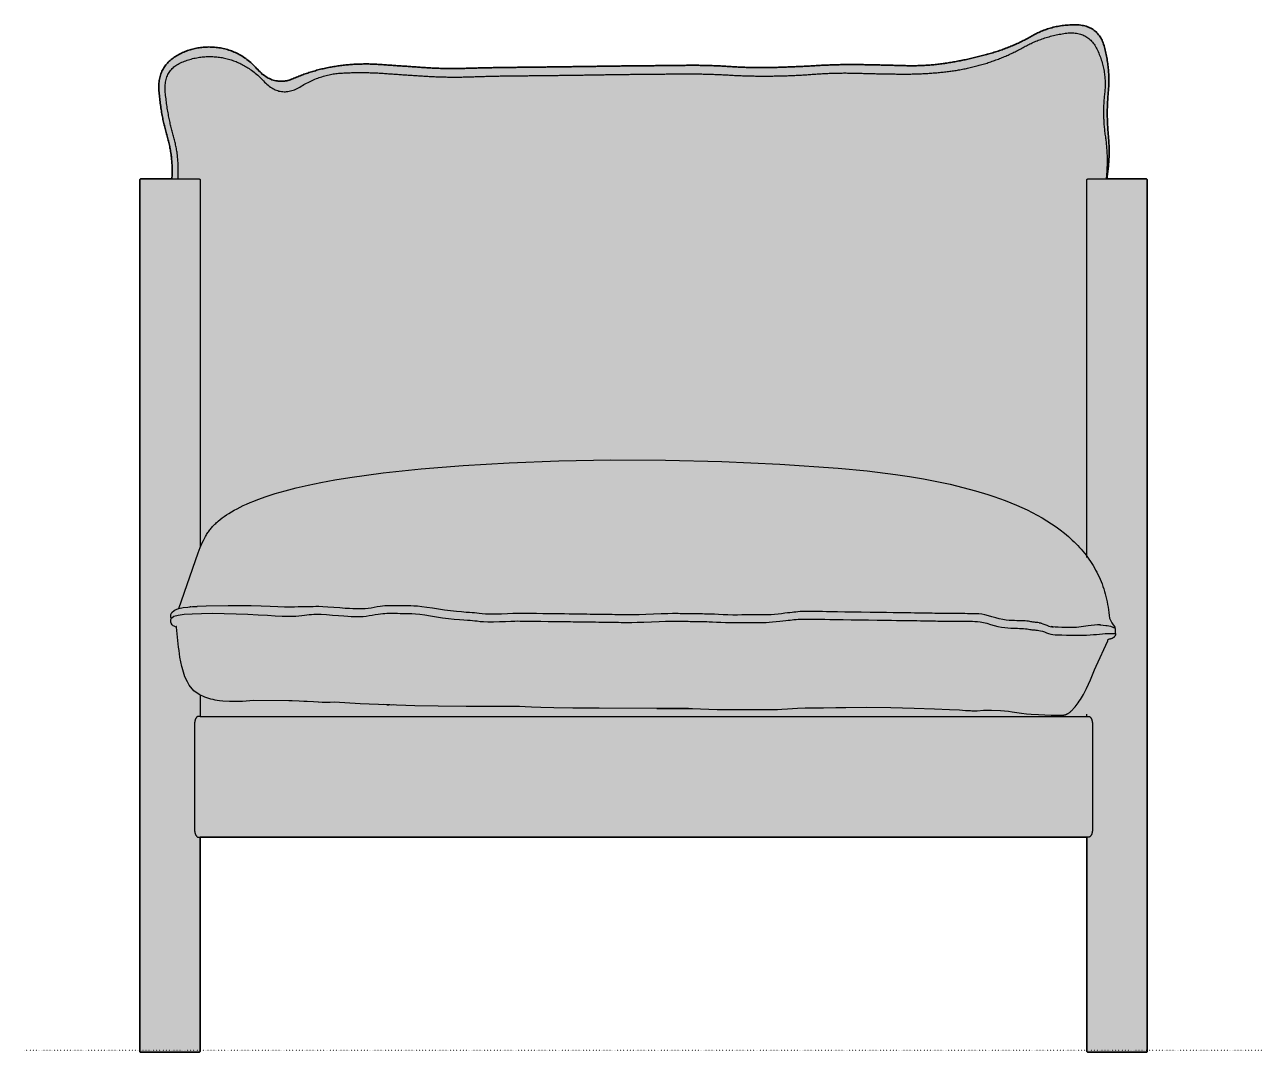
# Model space of a CAD drawing. Header units: millimetres. Extents: x 0 to 2127, y -1247 to 764.
# Drawn here: x 0 to 921, y -2 to 763 of the extents above; entities that cross this region are included whole.
import ezdxf

# ---------------------------------------------------------------- set-up
doc = ezdxf.new("R2010")
doc.units = ezdxf.units.MM
doc.linetypes.add('Dots', pattern=[1, 0, -1])
doc.layers.add('Blocks', color=7, linetype='Continuous')
doc.layers.add('Blocks$Fill', color=7, linetype='Continuous', true_color=0xffffff)
for name, color, linetype, lineweight, true_color in [('Blocks$Inner', 7, 'Continuous', 25, 0x007f00), ('Blocks$Outline', 7, 'Continuous', 35, 0xff3f3f), ('Groud', 7, 'Dots', 25, 0x243775)]:
    doc.layers.add(name, color=color, linetype=linetype, lineweight=lineweight, true_color=true_color)

# ---------------------------------------------------------------- blocks, each defined once
blk = doc.blocks.new('Arbour Lounge Chair Front')
at = {"layer": 'Blocks$Fill'}
blk.add_hatch(color=256, dxfattribs=at).paths.add_polyline_path([(834.61, 648.34), (834.67, 648.34), (834.71, 648.33), (834.74, 648.33), (834.78, 648.33), (834.81, 648.32), (834.84, 648.31), (834.88, 648.3), (834.91, 648.29), (834.94, 648.28), (834.97, 648.27), (835, 648.26), (835.04, 648.24), (835.07, 648.23), (835.1, 648.21), (835.13, 648.19), (835.15, 648.18), (835.18, 648.16), (835.21, 648.14), (835.24, 648.12), (835.26, 648.09), (835.29, 648.07), (835.31, 648.05), (835.34, 648.02), (835.36, 648), (835.38, 647.97), (835.4, 647.94), (835.42, 647.92), (835.44, 647.89), (835.46, 647.86), (835.48, 647.83), (835.49, 647.8), (835.51, 647.77), (835.52, 647.74), (835.54, 647.71), (835.55, 647.67), (835.56, 647.64), (835.57, 647.61), (835.58, 647.58), (835.59, 647.54), (835.59, 647.51), (835.6, 647.48), (835.6, 647.44), (835.6, 647.41), (835.61, 647.37), (835.61, 647.34), (835.61, -0.69), (835.6, -0.73), (835.6, -0.76), (835.6, -0.8), (835.59, -0.83), (835.59, -0.86), (835.58, -0.9), (835.57, -0.93), (835.56, -0.96), (835.55, -1), (835.54, -1.03), (835.52, -1.06), (835.51, -1.09), (835.49, -1.12), (835.48, -1.15), (835.46, -1.18), (835.44, -1.21), (835.42, -1.24), (835.4, -1.26), (835.38, -1.29), (835.36, -1.32), (835.34, -1.34), (835.31, -1.37), (835.29, -1.39), (835.26, -1.41), (835.24, -1.44), (835.21, -1.46), (835.18, -1.48), (835.15, -1.5), (835.13, -1.51), (835.1, -1.53), (835.07, -1.55), (835.04, -1.56), (835, -1.58), (834.97, -1.59), (834.94, -1.6), (834.91, -1.61), (834.88, -1.62), (834.84, -1.63), (834.81, -1.64), (834.78, -1.65), (834.74, -1.65), (834.71, -1.66), (834.67, -1.66), (834.64, -1.66), (834.61, -1.66), (791.57, -1.66), (791.54, -1.66), (791.5, -1.66), (791.47, -1.65), (791.44, -1.65), (791.4, -1.64), (791.37, -1.63), (791.34, -1.62), (791.3, -1.61), (791.27, -1.6), (791.24, -1.59), (791.21, -1.58), (791.18, -1.56), (791.15, -1.55), (791.12, -1.53), (791.09, -1.51), (791.06, -1.5), (791.03, -1.48), (791, -1.46), (790.98, -1.44), (790.95, -1.41), (790.92, -1.39), (790.9, -1.37), (790.88, -1.34), (790.85, -1.32), (790.83, -1.29), (790.81, -1.26), (790.79, -1.24), (790.77, -1.21), (790.75, -1.18), (790.73, -1.15), (790.72, -1.12), (790.7, -1.09), (790.69, -1.06), (790.68, -1.03), (790.66, -1), (790.65, -0.96), (790.64, -0.93), (790.63, -0.9), (790.63, -0.86), (790.62, -0.83), (790.62, -0.8), (790.61, -0.76), (790.61, -0.73), (790.61, -0.69), (790.61, -0.66), (790.61, 158.34), (130.61, 158.34), (130.61, -0.66), (130.61, -0.69), (130.6, -0.73), (130.6, -0.76), (130.6, -0.8), (130.59, -0.83), (130.59, -0.86), (130.58, -0.9), (130.57, -0.93), (130.56, -0.96), (130.55, -1), (130.54, -1.03), (130.52, -1.06), (130.51, -1.09), (130.49, -1.12), (130.48, -1.15), (130.46, -1.18), (130.44, -1.21), (130.42, -1.24), (130.4, -1.26), (130.38, -1.29), (130.36, -1.32), (130.34, -1.34), (130.31, -1.37), (130.29, -1.39), (130.26, -1.41), (130.24, -1.44), (130.21, -1.46), (130.18, -1.48), (130.15, -1.5), (130.13, -1.51), (130.1, -1.53), (130.07, -1.55), (130.04, -1.56), (130, -1.58), (129.97, -1.59), (129.94, -1.6), (129.91, -1.61), (129.88, -1.62), (129.84, -1.63), (129.81, -1.64), (129.78, -1.65), (129.74, -1.65), (129.71, -1.66), (129.67, -1.66), (129.64, -1.66), (129.61, -1.66), (86.57, -1.66), (86.54, -1.66), (86.5, -1.66), (86.47, -1.65), (86.44, -1.65), (86.4, -1.64), (86.37, -1.63), (86.34, -1.62), (86.3, -1.61), (86.27, -1.6), (86.24, -1.59), (86.21, -1.58), (86.18, -1.56), (86.15, -1.55), (86.12, -1.53), (86.09, -1.51), (86.06, -1.5), (86.03, -1.48), (86, -1.46), (85.98, -1.44), (85.95, -1.41), (85.92, -1.39), (85.9, -1.37), (85.88, -1.34), (85.85, -1.32), (85.83, -1.29), (85.81, -1.26), (85.79, -1.24), (85.77, -1.21), (85.75, -1.18), (85.73, -1.15), (85.72, -1.12), (85.7, -1.09), (85.69, -1.06), (85.68, -1.03), (85.66, -1), (85.65, -0.96), (85.64, -0.93), (85.63, -0.9), (85.63, -0.86), (85.62, -0.83), (85.62, -0.8), (85.61, -0.76), (85.61, -0.73), (85.61, -0.69), (85.61, -0.66), (85.61, 647.37), (85.61, 647.41), (85.61, 647.44), (85.62, 647.48), (85.62, 647.51), (85.63, 647.54), (85.63, 647.58), (85.64, 647.61), (85.65, 647.64), (85.66, 647.67), (85.68, 647.71), (85.69, 647.74), (85.7, 647.77), (85.72, 647.8), (85.73, 647.83), (85.75, 647.86), (85.77, 647.89), (85.79, 647.92), (85.81, 647.94), (85.83, 647.97), (85.85, 648), (85.88, 648.02), (85.9, 648.05), (85.92, 648.07), (85.95, 648.09), (85.98, 648.12), (86, 648.14), (86.03, 648.16), (86.06, 648.18), (86.09, 648.19), (86.12, 648.21), (86.15, 648.23), (86.18, 648.24), (86.21, 648.26), (86.24, 648.27), (86.27, 648.28), (86.3, 648.29), (86.34, 648.3), (86.37, 648.31), (86.4, 648.32), (86.44, 648.33), (86.47, 648.33), (86.5, 648.33), (86.54, 648.34), (86.57, 648.34), (86.61, 648.34), (109.52, 648.34), (109.62, 650.42), (109.69, 652.48), (109.71, 654.54), (109.69, 656.59), (109.62, 658.62), (109.51, 660.65), (109.35, 662.67), (109.15, 664.68), (108.91, 666.68), (108.62, 668.67), (108.28, 670.66), (107.91, 672.63), (107.49, 674.59), (107.02, 676.55), (106.51, 678.49), (105.96, 680.42), (104.86, 684.32), (103.86, 688.29), (102.95, 692.32), (102.15, 696.43), (101.44, 700.6), (100.84, 704.85), (100.33, 709.17), (99.92, 713.56), (99.85, 714.65), (99.81, 715.73), (99.79, 716.79), (99.81, 717.84), (99.86, 718.86), (99.94, 719.87), (100.04, 720.86), (100.18, 721.83), (100.35, 722.78), (100.45, 723.25), (100.55, 723.71), (100.66, 724.18), (100.78, 724.63), (100.91, 725.08), (101.04, 725.53), (101.19, 725.97), (101.34, 726.41), (101.49, 726.85), (101.66, 727.28), (101.83, 727.7), (102.01, 728.12), (102.2, 728.54), (102.39, 728.95), (102.6, 729.35), (102.81, 729.76), (103.02, 730.15), (103.25, 730.55), (103.48, 730.94), (103.72, 731.32), (103.97, 731.7), (104.23, 732.08), (104.49, 732.45), (104.76, 732.81), (105.04, 733.18), (105.33, 733.53), (105.62, 733.89), (105.93, 734.23), (106.24, 734.58), (106.55, 734.92), (106.88, 735.25), (107.21, 735.58), (107.55, 735.91), (107.9, 736.23), (108.25, 736.55), (108.62, 736.86), (109.36, 737.47), (110.14, 738.07), (110.95, 738.64), (111.79, 739.2), (112.66, 739.74), (113.55, 740.26), (114.45, 740.76), (115.34, 741.24), (116.25, 741.69), (117.16, 742.13), (118.07, 742.55), (119, 742.94), (119.92, 743.32), (120.85, 743.67), (121.79, 744), (122.73, 744.31), (123.68, 744.61), (124.63, 744.88), (125.59, 745.12), (126.56, 745.35), (127.53, 745.56), (128.5, 745.75), (129.48, 745.91), (130.47, 746.06), (131.46, 746.18), (132.46, 746.29), (133.46, 746.37), (134.47, 746.43), (135.48, 746.47), (136.5, 746.49), (137.52, 746.49), (138.55, 746.47), (139.59, 746.42), (140.63, 746.36), (141.68, 746.28), (142.73, 746.17), (143.78, 746.04), (144.84, 745.9), (145.88, 745.73), (146.92, 745.53), (147.95, 745.32), (148.96, 745.08), (149.97, 744.82), (150.97, 744.54), (151.96, 744.23), (152.94, 743.91), (153.91, 743.56), (154.88, 743.19), (155.83, 742.79), (156.77, 742.38), (157.71, 741.94), (158.63, 741.48), (159.55, 740.99), (160.45, 740.49), (161.35, 739.96), (162.24, 739.41), (163.11, 738.83), (163.98, 738.24), (164.84, 737.62), (165.69, 736.98), (166.53, 736.32), (167.37, 735.63), (168.19, 734.92), (169, 734.19), (169.81, 733.44), (170.6, 732.67), (171.39, 731.87), (172.16, 731.05), (172.93, 730.21), (173.69, 729.37), (174.46, 728.58), (175.24, 727.82), (176.02, 727.11), (176.81, 726.43), (177.6, 725.8), (178.39, 725.2), (178.79, 724.92), (179.2, 724.64), (179.6, 724.38), (180, 724.12), (180.41, 723.88), (180.82, 723.64), (181.22, 723.42), (181.63, 723.2), (182.05, 723), (182.46, 722.8), (182.87, 722.62), (183.29, 722.44), (183.7, 722.28), (184.12, 722.12), (184.54, 721.97), (184.96, 721.84), (185.38, 721.71), (185.8, 721.59), (186.23, 721.49), (186.65, 721.39), (187.08, 721.3), (187.51, 721.23), (187.94, 721.16), (188.37, 721.1), (188.8, 721.05), (189.24, 721.02), (189.67, 720.99), (190.11, 720.97), (190.54, 720.96), (190.98, 720.96), (191.42, 720.97), (191.86, 721), (192.31, 721.03), (192.75, 721.07), (193.2, 721.12), (193.64, 721.18), (194.09, 721.25), (194.54, 721.33), (194.99, 721.42), (195.44, 721.52), (195.9, 721.63), (196.35, 721.75), (196.81, 721.88), (197.27, 722.02), (197.73, 722.17), (198.19, 722.33), (198.65, 722.49), (199.11, 722.67), (200.04, 723.06), (203.79, 724.62), (207.58, 726.06), (211.4, 727.38), (215.27, 728.57), (219.18, 729.64), (223.12, 730.58), (227.11, 731.4), (231.14, 732.1), (235.18, 732.67), (239.24, 733.14), (243.29, 733.49), (247.36, 733.72), (251.43, 733.84), (255.5, 733.85), (259.58, 733.75), (296.29, 731.27), (304.44, 730.79), (312.59, 730.53), (320.75, 730.48), (328.93, 730.63), (361.63, 731.31), (394.32, 731.68), (427.01, 732.13), (459.71, 732.51), (492.4, 732.85), (500.58, 732.86), (508.75, 732.72), (516.91, 732.41), (525.08, 731.95), (533.24, 731.5), (541.4, 731.24), (549.56, 731.17), (557.72, 731.29), (590.32, 732.69), (598.46, 733.1), (606.62, 733.35), (614.78, 733.44), (655.71, 732.61), (659.8, 732.55), (663.89, 732.58), (667.95, 732.71), (672.01, 732.93), (676.05, 733.25), (680.07, 733.67), (684.08, 734.18), (688.07, 734.79), (696.04, 736.23), (703.99, 737.91), (711.93, 739.83), (719.84, 742), (723.77, 743.2), (727.65, 744.51), (731.48, 745.94), (735.25, 747.48), (738.98, 749.14), (742.65, 750.91), (746.27, 752.8), (749.84, 754.8), (751.63, 755.8), (753.45, 756.73), (755.29, 757.6), (757.16, 758.4), (759.06, 759.14), (760.99, 759.82), (762.94, 760.43), (764.93, 760.97), (766.94, 761.46), (768.98, 761.87), (771.05, 762.23), (773.15, 762.52), (775.27, 762.74), (777.43, 762.9), (779.61, 763), (781.82, 763.03), (782.92, 763.02), (783.99, 762.97), (785.04, 762.88), (785.55, 762.83), (786.06, 762.77), (786.56, 762.7), (787.05, 762.62), (787.54, 762.53), (788.02, 762.43), (788.49, 762.33), (788.96, 762.22), (789.42, 762.1), (789.87, 761.97), (790.32, 761.83), (790.76, 761.69), (791.19, 761.53), (791.62, 761.37), (792.04, 761.2), (792.46, 761.02), (792.86, 760.84), (793.26, 760.64), (793.66, 760.44), (794.05, 760.23), (794.43, 760.01), (794.8, 759.78), (795.17, 759.54), (795.53, 759.3), (795.89, 759.04), (796.23, 758.78), (796.58, 758.51), (796.91, 758.23), (797.24, 757.95), (797.56, 757.65), (797.88, 757.35), (798.19, 757.04), (798.49, 756.72), (798.78, 756.39), (799.07, 756.05), (799.35, 755.71), (799.63, 755.36), (799.9, 754.99), (800.16, 754.63), (800.42, 754.25), (800.67, 753.86), (800.91, 753.47), (801.15, 753.06), (801.37, 752.65), (801.6, 752.23), (801.81, 751.81), (802.02, 751.37), (802.23, 750.93), (802.42, 750.47), (802.61, 750.01), (802.8, 749.54), (802.97, 749.07), (803.31, 748.09), (803.61, 747.07), (803.89, 746.03), (804.41, 743.9), (804.87, 741.79), (805.3, 739.68), (805.67, 737.59), (806, 735.49), (806.29, 733.41), (806.52, 731.34), (806.72, 729.27), (806.87, 727.21), (806.97, 725.16), (807.02, 723.11), (807.04, 721.08), (807, 719.05), (806.92, 717.03), (806.8, 715.02), (806.62, 713.01), (806.29, 709.01), (806.05, 705), (805.9, 700.98), (805.86, 696.96), (805.91, 692.93), (806.07, 688.9), (806.32, 684.85), (806.67, 680.81), (807, 676.76), (807.19, 672.7), (807.25, 668.65), (807.17, 664.59), (806.95, 660.53), (806.6, 656.47), (806.11, 652.41), (805.48, 648.34)], flags=0)
at = {"layer": 'Blocks$Inner'}
for p, q in [((123.68, 329.87), (122.83, 329.81)), ((269.49, 256.89), (267.27, 257.03)), ((790.61, 248.34), (790.61, 249.91))]:
    blk.add_line(p, q, dxfattribs=at)
for points in [[(130.61, 248.34), (460.61, 248.34), (768.23, 248.34), (790.61, 248.34), (792.08, 248.34), (792.1, 248.34), (792.12, 248.34), (792.14, 248.34), (792.16, 248.34), (792.18, 248.33), (792.2, 248.33), (792.22, 248.33), (792.24, 248.32), (792.26, 248.32), (792.29, 248.31), (792.31, 248.31), (792.33, 248.3), (792.35, 248.29), (792.38, 248.28), (792.4, 248.27), (792.42, 248.27), (792.45, 248.26), (792.47, 248.25), (792.49, 248.23), (792.52, 248.22), (792.54, 248.21), (792.57, 248.2), (792.62, 248.17), (792.67, 248.14), (792.72, 248.1), (792.77, 248.07), (792.82, 248.03), (792.87, 247.99), (792.93, 247.94), (792.98, 247.9), (793.03, 247.85), (793.09, 247.79), (793.14, 247.74), (793.2, 247.68), (793.25, 247.62), (793.31, 247.56), (793.36, 247.49), (793.41, 247.42), (793.47, 247.35), (793.52, 247.28), (793.58, 247.2), (793.63, 247.12), (793.68, 247.04), (793.79, 246.88), (793.89, 246.7), (793.99, 246.52), (794.08, 246.32), (794.17, 246.13), (794.25, 245.92), (794.33, 245.72), (794.4, 245.5), (794.47, 245.29), (794.53, 245.07), (794.58, 244.85), (794.62, 244.63), (794.66, 244.42), (794.69, 244.19), (794.71, 243.98), (794.73, 243.76), (794.74, 243.55), (794.74, 243.34), (794.74, 163.34), (794.74, 163.13), (794.73, 162.92), (794.71, 162.7), (794.69, 162.48), (794.66, 162.26), (794.62, 162.05), (794.58, 161.82), (794.53, 161.61), (794.47, 161.39), (794.4, 161.18), (794.33, 160.96), (794.25, 160.76), (794.17, 160.55), (794.08, 160.36), (793.99, 160.16), (793.89, 159.98), (793.79, 159.8), (793.68, 159.64), (793.63, 159.56), (793.58, 159.48), (793.52, 159.4), (793.47, 159.33), (793.41, 159.26), (793.36, 159.19), (793.31, 159.12), (793.25, 159.06), (793.2, 159), (793.14, 158.94), (793.09, 158.88), (793.03, 158.83), (792.98, 158.78), (792.93, 158.74), (792.87, 158.69), (792.82, 158.65), (792.77, 158.61), (792.72, 158.57), (792.67, 158.54), (792.62, 158.51), (792.57, 158.48), (792.54, 158.47), (792.52, 158.46), (792.49, 158.44), (792.47, 158.43), (792.45, 158.42), (792.42, 158.41), (792.4, 158.4), (792.38, 158.4), (792.35, 158.39), (792.33, 158.38), (792.31, 158.37), (792.29, 158.37), (792.26, 158.36), (792.24, 158.36), (792.22, 158.35), (792.2, 158.35), (792.18, 158.35), (792.16, 158.34), (792.14, 158.34), (792.12, 158.34), (792.1, 158.34), (792.08, 158.34), (790.61, 158.34), (460.61, 158.34), (130.61, 158.34), (130.61, -0.66), (130.61, -0.69), (130.6, -0.73), (130.6, -0.76), (130.6, -0.8), (130.59, -0.83), (130.59, -0.86), (130.58, -0.9), (130.57, -0.93), (130.56, -0.96), (130.55, -1), (130.54, -1.03), (130.52, -1.06), (130.51, -1.09), (130.49, -1.12), (130.48, -1.15), (130.46, -1.18), (130.44, -1.21), (130.42, -1.24), (130.4, -1.26), (130.38, -1.29), (130.36, -1.32), (130.34, -1.34), (130.31, -1.37), (130.29, -1.39), (130.26, -1.41), (130.24, -1.44), (130.21, -1.46), (130.18, -1.48), (130.15, -1.5), (130.13, -1.51), (130.1, -1.53), (130.07, -1.55), (130.04, -1.56), (130, -1.58), (129.97, -1.59), (129.94, -1.6), (129.91, -1.61), (129.88, -1.62), (129.84, -1.63), (129.81, -1.64), (129.78, -1.65), (129.74, -1.65), (129.71, -1.66), (129.67, -1.66), (129.64, -1.66), (129.61, -1.66), (86.61, -1.66), (86.57, -1.66), (86.54, -1.66), (86.5, -1.66), (86.47, -1.65), (86.44, -1.65), (86.4, -1.64), (86.37, -1.63), (86.34, -1.62), (86.3, -1.61), (86.27, -1.6), (86.24, -1.59), (86.21, -1.58), (86.18, -1.56), (86.15, -1.55), (86.12, -1.53), (86.09, -1.51), (86.06, -1.5), (86.03, -1.48), (86, -1.46), (85.98, -1.44), (85.95, -1.41), (85.92, -1.39), (85.9, -1.37), (85.88, -1.34), (85.85, -1.32), (85.83, -1.29), (85.81, -1.26), (85.79, -1.24), (85.77, -1.21), (85.75, -1.18), (85.73, -1.15), (85.72, -1.12), (85.7, -1.09), (85.69, -1.06), (85.68, -1.03), (85.66, -1), (85.65, -0.96), (85.64, -0.93), (85.63, -0.9), (85.63, -0.86), (85.62, -0.83), (85.62, -0.8), (85.61, -0.76), (85.61, -0.73), (85.61, -0.69), (85.61, -0.66), (85.61, 647.34), (85.61, 647.37), (85.61, 647.41), (85.61, 647.44), (85.62, 647.48), (85.62, 647.51), (85.63, 647.54), (85.63, 647.58), (85.64, 647.61), (85.65, 647.64), (85.66, 647.67), (85.68, 647.71), (85.69, 647.74), (85.7, 647.77), (85.72, 647.8), (85.73, 647.83), (85.75, 647.86), (85.77, 647.89), (85.79, 647.92), (85.81, 647.94), (85.83, 647.97), (85.85, 648), (85.88, 648.02), (85.9, 648.05), (85.92, 648.07), (85.95, 648.09), (85.98, 648.12), (86, 648.14), (86.03, 648.16), (86.06, 648.18), (86.09, 648.19), (86.12, 648.21), (86.15, 648.23), (86.18, 648.24), (86.21, 648.26), (86.24, 648.27), (86.27, 648.28), (86.3, 648.29), (86.34, 648.3), (86.37, 648.31), (86.4, 648.32), (86.44, 648.33), (86.47, 648.33), (86.5, 648.33), (86.54, 648.34), (86.57, 648.34), (86.61, 648.34), (109.53, 648.34), (129.61, 648.34), (129.64, 648.34), (129.67, 648.34), (129.71, 648.33), (129.74, 648.33), (129.78, 648.33), (129.81, 648.32), (129.84, 648.31), (129.88, 648.3), (129.91, 648.29), (129.94, 648.28), (129.97, 648.27), (130, 648.26), (130.04, 648.24), (130.07, 648.23), (130.1, 648.21), (130.13, 648.19), (130.15, 648.18), (130.18, 648.16), (130.21, 648.14), (130.24, 648.12), (130.26, 648.09), (130.29, 648.07), (130.31, 648.05), (130.34, 648.02), (130.36, 648), (130.38, 647.97), (130.4, 647.94), (130.42, 647.92), (130.44, 647.89), (130.46, 647.86), (130.48, 647.83), (130.49, 647.8), (130.51, 647.77), (130.52, 647.74), (130.54, 647.71), (130.55, 647.67), (130.56, 647.64), (130.57, 647.61), (130.58, 647.58), (130.59, 647.54), (130.59, 647.51), (130.6, 647.48), (130.6, 647.44), (130.6, 647.41), (130.61, 647.37), (130.61, 647.34), (130.61, 375.1)], [(790.61, 366.48), (790.61, 381.6), (790.61, 647.34), (790.61, 647.37), (790.61, 647.41), (790.61, 647.44), (790.62, 647.48), (790.62, 647.51), (790.63, 647.54), (790.63, 647.58), (790.64, 647.61), (790.65, 647.64), (790.66, 647.67), (790.68, 647.71), (790.69, 647.74), (790.7, 647.77), (790.72, 647.8), (790.73, 647.83), (790.75, 647.86), (790.77, 647.89), (790.79, 647.92), (790.81, 647.94), (790.83, 647.97), (790.85, 648), (790.88, 648.02), (790.9, 648.05), (790.92, 648.07), (790.95, 648.09), (790.98, 648.12), (791, 648.14), (791.03, 648.16), (791.06, 648.18), (791.09, 648.19), (791.12, 648.21), (791.15, 648.23), (791.18, 648.24), (791.21, 648.26), (791.24, 648.27), (791.27, 648.28), (791.3, 648.29), (791.34, 648.3), (791.37, 648.31), (791.4, 648.32), (791.44, 648.33), (791.47, 648.33), (791.5, 648.33), (791.54, 648.34), (791.57, 648.34), (791.61, 648.34), (805.48, 648.34), (834.61, 648.34), (834.64, 648.34), (834.67, 648.34), (834.71, 648.33), (834.74, 648.33), (834.78, 648.33), (834.81, 648.32), (834.84, 648.31), (834.88, 648.3), (834.91, 648.29), (834.94, 648.28), (834.97, 648.27), (835, 648.26), (835.04, 648.24), (835.07, 648.23), (835.1, 648.21), (835.13, 648.19), (835.15, 648.18), (835.18, 648.16), (835.21, 648.14), (835.24, 648.12), (835.26, 648.09), (835.29, 648.07), (835.31, 648.05), (835.34, 648.02), (835.36, 648), (835.38, 647.97), (835.4, 647.94), (835.42, 647.92), (835.44, 647.89), (835.46, 647.86), (835.48, 647.83), (835.49, 647.8), (835.51, 647.77), (835.52, 647.74), (835.54, 647.71), (835.55, 647.67), (835.56, 647.64), (835.57, 647.61), (835.58, 647.58), (835.59, 647.54), (835.59, 647.51), (835.6, 647.48), (835.6, 647.44), (835.6, 647.41), (835.61, 647.37), (835.61, 647.34), (835.61, -0.66), (835.61, -0.69), (835.6, -0.73), (835.6, -0.76), (835.6, -0.8), (835.59, -0.83), (835.59, -0.86), (835.58, -0.9), (835.57, -0.93), (835.56, -0.96), (835.55, -1), (835.54, -1.03), (835.52, -1.06), (835.51, -1.09), (835.49, -1.12), (835.48, -1.15), (835.46, -1.18), (835.44, -1.21), (835.42, -1.24), (835.4, -1.26), (835.38, -1.29), (835.36, -1.32), (835.34, -1.34), (835.31, -1.37), (835.29, -1.39), (835.26, -1.41), (835.24, -1.44), (835.21, -1.46), (835.18, -1.48), (835.15, -1.5), (835.13, -1.51), (835.1, -1.53), (835.07, -1.55), (835.04, -1.56), (835, -1.58), (834.97, -1.59), (834.94, -1.6), (834.91, -1.61), (834.88, -1.62), (834.84, -1.63), (834.81, -1.64), (834.78, -1.65), (834.74, -1.65), (834.71, -1.66), (834.67, -1.66), (834.64, -1.66), (834.61, -1.66), (791.61, -1.66), (791.57, -1.66), (791.54, -1.66), (791.5, -1.66), (791.47, -1.65), (791.44, -1.65), (791.4, -1.64), (791.37, -1.63), (791.34, -1.62), (791.3, -1.61), (791.27, -1.6), (791.24, -1.59), (791.21, -1.58), (791.18, -1.56), (791.15, -1.55), (791.12, -1.53), (791.09, -1.51), (791.06, -1.5), (791.03, -1.48), (791, -1.46), (790.98, -1.44), (790.95, -1.41), (790.92, -1.39), (790.9, -1.37), (790.88, -1.34), (790.85, -1.32), (790.83, -1.29), (790.81, -1.26), (790.79, -1.24), (790.77, -1.21), (790.75, -1.18), (790.73, -1.15), (790.72, -1.12), (790.7, -1.09), (790.69, -1.06), (790.68, -1.03), (790.66, -1), (790.65, -0.96), (790.64, -0.93), (790.63, -0.9), (790.63, -0.86), (790.62, -0.83), (790.62, -0.8), (790.61, -0.76), (790.61, -0.73), (790.61, -0.69), (790.61, -0.66), (790.61, 158.34)], [(109.17, 321.09), (108.97, 321.43), (108.83, 321.97), (108.71, 323.41), (108.84, 324.1), (109.54, 325.66), (111.19, 327.13), (111.87, 327.49), (113.93, 328.38), (114.63, 328.59), (129.11, 370.12), (130.63, 374.02), (131.39, 375.83), (132.16, 377.55), (132.94, 379.19), (133.74, 380.76), (134.56, 382.26), (134.98, 382.98), (135.42, 383.69), (135.86, 384.39), (136.31, 385.08), (136.77, 385.75), (137.24, 386.41), (137.73, 387.06), (138.22, 387.7), (138.74, 388.32), (139.26, 388.95), (139.8, 389.56), (140.36, 390.16), (140.93, 390.76), (141.52, 391.35), (142.13, 391.94), (142.76, 392.52), (143.41, 393.1), (144.07, 393.68), (145.47, 394.83), (146.96, 395.97), (148.54, 397.12), (150.23, 398.27), (152.01, 399.42), (153.91, 400.57), (155.91, 401.73), (158.04, 402.88), (160.28, 404.03), (162.64, 405.17), (165.13, 406.32), (167.76, 407.45), (170.52, 408.59), (173.42, 409.71), (179.65, 411.95), (186.49, 414.14), (193.96, 416.29), (202.1, 418.4), (210.94, 420.45), (220.52, 422.43), (230.86, 424.34), (241.99, 426.18), (266.77, 429.58), (295, 432.59), (326.44, 435.13), (360.72, 437.12), (397.47, 438.48), (436.33, 439.14), (476.95, 439.02), (518.96, 438.04), (562.01, 436.12), (605.54, 433.09), (627.1, 430.96), (648.29, 428.3), (658.68, 426.74), (668.92, 425.02), (678.97, 423.12), (688.81, 421.02), (698.43, 418.72), (707.79, 416.21), (716.88, 413.48), (721.31, 412.02), (725.67, 410.51), (729.94, 408.93), (734.14, 407.29), (738.25, 405.58), (742.27, 403.81), (746.19, 401.97), (750.03, 400.06), (753.77, 398.07), (757.4, 396.02), (760.94, 393.89), (764.37, 391.69), (767.69, 389.41), (770.9, 387.06), (773.99, 384.62), (775.5, 383.37), (776.97, 382.1), (778.42, 380.81), (779.83, 379.5), (781.22, 378.17), (782.57, 376.82), (783.89, 375.45), (785.18, 374.05), (786.44, 372.64), (787.67, 371.2), (788.86, 369.74), (790.02, 368.25), (791.15, 366.75), (792.24, 365.22), (793.3, 363.67), (794.32, 362.1), (795.31, 360.5), (796.27, 358.88), (797.19, 357.24), (798.07, 355.57), (798.91, 353.88), (799.72, 352.17), (800.5, 350.43), (801.23, 348.66), (801.93, 346.87), (802.59, 345.06), (803.21, 343.22), (803.8, 341.36), (804.34, 339.47), (804.84, 337.56), (805.31, 335.62), (805.73, 333.66), (806.12, 331.67), (806.46, 329.65), (806.76, 327.61), (807.02, 325.54), (807.24, 323.44), (807.42, 321.31), (808.73, 319), (809.36, 317.99), (811.39, 314.7), (811.84, 313.27), (811.83, 312.66), (811.66, 310.45), (811.87, 309.66), (811.89, 309.59), (811.9, 309.51), (811.9, 309.44), (811.91, 309.36), (811.91, 309.29), (811.91, 309.21), (811.91, 309.14), (811.91, 309.06), (811.9, 308.99), (811.89, 308.91), (811.88, 308.84), (811.86, 308.76), (811.85, 308.69), (811.83, 308.62), (811.81, 308.55), (811.78, 308.47), (811.75, 308.4), (811.72, 308.33), (811.69, 308.27), (811.21, 307.64), (811.01, 307.36)], [(112.93, 314.81), (112.19, 315.07), (111.23, 315.42), (110.59, 315.76), (109.64, 316.54), (109, 317.68), (108.84, 318.35), (108.75, 319.13), (108.75, 319.79), (108.87, 320.35), (109.25, 321.29), (109.47, 321.68), (110.88, 322.9), (114.2, 323.67), (118.75, 324.27), (124.52, 324.7), (131.49, 324.95), (139.66, 325), (148.5, 324.89), (157.49, 324.66), (166.11, 324.34), (173.82, 323.97), (180.62, 323.59), (186.53, 323.26), (191.53, 323.01), (195.64, 322.9), (199, 322.9), (201.79, 322.99), (204.15, 323.15), (206.26, 323.35), (208.18, 323.57), (209.96, 323.81), (211.67, 324.03), (213.38, 324.22), (215.31, 324.35), (217.69, 324.38), (220.74, 324.3), (224.71, 324.05), (229.12, 323.72), (233.54, 323.37), (237.49, 323.06), (240.54, 322.87), (242.91, 322.76), (244.84, 322.71), (246.55, 322.68), (248.29, 322.66), (250.09, 322.67), (252, 322.76), (254.06, 322.95), (256.3, 323.28), (258.61, 323.69), (260.89, 324.12), (263.01, 324.49), (264.86, 324.74), (266.51, 324.89), (268.03, 324.98), (269.49, 325.02), (270.94, 325.04), (272.44, 325.05), (274, 325.04), (275.67, 325.03), (277.48, 325.01), (279.41, 324.99), (281.45, 324.96), (283.57, 324.93), (285.75, 324.9), (288.13, 324.82), (290.84, 324.64), (294.01, 324.31), (297.77, 323.78), (301.97, 323.12), (306.43, 322.42), (311, 321.75), (315.5, 321.19), (319.77, 320.73), (323.65, 320.37), (326.95, 320.11), (329.52, 319.94), (331.56, 319.81), (333.31, 319.69), (334.98, 319.54), (336.78, 319.3), (338.9, 319.04), (341.52, 318.81), (344.8, 318.69), (348.94, 318.72), (353.47, 318.86), (357.93, 319.03), (361.86, 319.19), (364.8, 319.27), (367, 319.3), (368.71, 319.29), (370.16, 319.27), (371.62, 319.25), (373.42, 319.23), (375.89, 319.21), (379.38, 319.17), (384.22, 319.1), (389.75, 319.03), (395.29, 318.95), (400.17, 318.89), (403.72, 318.84), (406.28, 318.8), (408.16, 318.78), (409.72, 318.75), (411.27, 318.73), (412.93, 318.71), (414.77, 318.69), (416.89, 318.66), (419.4, 318.62), (422.12, 318.59), (424.86, 318.55), (427.46, 318.51), (429.74, 318.48), (431.8, 318.45), (433.73, 318.43), (435.66, 318.4), (437.67, 318.37), (439.75, 318.34), (441.88, 318.31), (444.05, 318.28), (446.24, 318.25), (448.73, 318.24), (451.82, 318.26), (455.8, 318.35), (460.95, 318.51), (466.64, 318.71), (472.24, 318.91), (477.1, 319.07), (480.6, 319.15), (483.08, 319.18), (484.88, 319.17), (486.34, 319.14), (487.79, 319.12), (489.26, 319.1), (490.73, 319.09), (492.23, 319.07), (493.76, 319.05), (495.31, 319.03), (496.86, 319), (498.41, 318.98), (499.94, 318.95), (501.47, 318.92), (502.99, 318.9), (504.5, 318.87), (506.02, 318.85), (507.67, 318.81), (509.6, 318.76), (511.94, 318.67), (514.83, 318.53), (518.11, 318.39), (521.63, 318.25), (525.22, 318.16), (528.73, 318.13), (532.07, 318.15), (535.18, 318.2), (537.97, 318.24), (540.36, 318.25), (542.45, 318.24), (544.35, 318.22), (546.14, 318.2), (547.93, 318.17), (549.8, 318.18), (551.83, 318.23), (554.08, 318.34), (556.65, 318.55), (559.35, 318.82), (562, 319.11), (564.44, 319.39), (566.48, 319.62), (568.22, 319.82), (569.76, 320), (571.2, 320.17), (572.64, 320.33), (574.16, 320.48), (575.83, 320.61), (577.72, 320.7), (579.91, 320.75), (582.31, 320.75), (584.83, 320.73), (587.38, 320.69), (589.86, 320.65), (592.52, 320.61), (595.59, 320.56), (599.32, 320.49), (603.93, 320.42), (609.28, 320.34), (615.19, 320.26), (621.52, 320.16), (628.09, 320.07), (634.52, 319.98), (640.39, 319.89), (645.3, 319.82), (648.87, 319.77), (651.51, 319.73), (653.68, 319.7), (655.8, 319.66), (658.32, 319.63), (661.09, 319.59), (663.96, 319.55), (666.8, 319.5), (669.46, 319.46), (671.93, 319.43), (674.18, 319.39), (676.22, 319.36), (678.03, 319.32), (679.66, 319.29), (681.18, 319.26), (682.63, 319.25), (684.08, 319.24), (685.62, 319.24), (687.31, 319.24), (689.25, 319.24), (691.52, 319.22), (693.95, 319.19), (696.38, 319.16), (698.64, 319.13), (700.56, 319.11), (702.27, 319.09), (703.88, 319.07), (705.51, 319.05), (707.29, 319.02), (709.22, 318.92), (711.34, 318.7), (713.68, 318.28), (716.24, 317.6), (718.96, 316.79), (721.73, 315.95), (724.47, 315.21), (727.08, 314.69), (729.55, 314.35), (731.85, 314.13), (733.94, 314.01), (735.81, 313.94), (737.5, 313.89), (739.07, 313.86), (740.59, 313.82), (742.1, 313.75), (743.56, 313.66), (744.92, 313.54), (746.14, 313.41), (747.18, 313.24), (748.08, 313.08), (748.87, 312.92), (749.61, 312.8), (750.34, 312.72), (751.08, 312.67), (751.88, 312.62), (752.78, 312.56), (753.8, 312.46), (754.95, 312.3), (756.2, 312.04), (757.57, 311.66), (759.03, 311.13), (760.56, 310.54), (762.15, 309.96), (763.75, 309.48), (765.36, 309.19), (767.16, 309.03), (769.34, 308.96), (772.09, 308.91), (775.6, 308.85), (779.53, 308.78), (783.53, 308.75), (787.28, 308.75), (790.41, 308.83), (793.09, 308.96), (795.5, 309.13), (797.79, 309.34), (800.13, 309.55), (802.36, 309.76), (804.36, 309.94), (805.97, 310.06), (807.06, 310.1), (811.77, 310.05)], [(114.63, 328.59), (117.87, 329.27), (121.33, 329.68), (124.8, 329.98), (128.28, 330.16)], [(157.28, 330.64), (151.41, 330.66), (135.12, 330.41), (128.42, 330.17)], [(756.56, 317.64), (756.27, 317.7), (755.13, 317.95), (754.1, 318.11), (753.2, 318.21), (752.41, 318.27), (751.71, 318.32), (751.05, 318.37), (750.41, 318.45), (749.76, 318.57), (749.04, 318.73), (748.22, 318.89), (747.22, 319.05), (746.01, 319.19), (744.64, 319.3), (743.16, 319.39), (741.62, 319.46), (740.09, 319.5), (738.5, 319.53), (736.8, 319.58), (734.93, 319.65), (732.84, 319.78), (730.56, 320), (728.1, 320.35), (725.49, 320.87), (722.77, 321.6), (720.01, 322.44), (717.31, 323.25), (714.76, 323.92), (712.45, 324.34), (710.35, 324.56), (708.44, 324.66), (706.69, 324.68), (705.08, 324.71), (703.49, 324.73), (701.8, 324.75), (699.89, 324.77), (697.65, 324.8), (695.24, 324.83), (692.82, 324.85), (690.55, 324.87), (688.61, 324.87), (686.91, 324.86), (685.38, 324.86), (683.92, 324.86), (682.46, 324.88), (680.94, 324.91), (679.31, 324.95), (677.5, 324.99), (675.46, 325.03), (673.2, 325.06), (670.73, 325.1), (668.06, 325.14), (665.22, 325.18), (662.34, 325.22), (659.56, 325.27), (657.04, 325.3), (654.91, 325.33), (652.74, 325.37), (650.08, 325.41), (646.51, 325.46), (641.59, 325.53), (635.71, 325.62), (629.28, 325.71), (622.69, 325.8), (616.36, 325.9), (610.44, 325.98), (605.1, 326.06), (600.5, 326.13), (596.82, 326.19), (593.8, 326.25), (591.2, 326.29), (588.76, 326.33), (586.24, 326.36), (583.74, 326.39), (581.34, 326.38), (579.15, 326.34), (577.26, 326.25), (575.59, 326.12), (574.07, 325.97), (572.63, 325.8), (571.19, 325.64), (569.65, 325.46), (567.92, 325.26), (565.88, 325.03), (563.45, 324.75), (560.8, 324.46), (558.1, 324.19), (555.54, 323.98), (553.28, 323.86), (551.26, 323.81), (549.39, 323.81), (547.59, 323.83), (545.8, 323.86), (543.91, 323.88), (541.85, 323.88), (539.52, 323.86), (536.83, 323.81), (533.84, 323.76), (530.58, 323.72), (527.12, 323.74), (523.49, 323.84), (519.89, 323.99), (516.51, 324.15), (513.52, 324.29), (511.13, 324.39), (509.17, 324.44), (507.51, 324.48), (506, 324.5), (504.48, 324.53), (502.96, 324.56), (501.44, 324.58), (499.9, 324.61), (498.36, 324.64), (496.81, 324.66), (495.27, 324.69), (493.74, 324.7), (492.24, 324.71), (490.77, 324.72), (489.3, 324.74), (487.85, 324.75), (486.39, 324.78), (484.59, 324.79), (482.11, 324.77), (478.61, 324.7), (473.75, 324.54), (468.15, 324.34), (462.46, 324.14), (457.31, 323.98), (453.34, 323.9), (450.24, 323.87), (447.75, 323.88), (445.56, 323.91), (443.39, 323.94), (441.26, 323.97), (439.18, 324), (437.17, 324.03), (435.25, 324.06), (433.31, 324.09), (431.25, 324.11), (428.97, 324.15), (426.38, 324.18), (423.63, 324.22), (420.92, 324.25), (418.41, 324.29), (416.29, 324.32), (414.44, 324.34), (412.79, 324.37), (411.24, 324.39), (409.68, 324.41), (407.8, 324.43), (405.24, 324.47), (401.69, 324.52), (396.81, 324.59), (391.27, 324.66), (385.75, 324.73), (380.9, 324.79), (377.41, 324.83), (374.94, 324.85), (373.15, 324.86), (371.69, 324.88), (370.23, 324.9), (368.53, 324.92), (366.33, 324.9), (363.39, 324.82), (359.46, 324.66), (355, 324.49), (350.47, 324.35), (346.33, 324.32), (343.05, 324.44), (340.43, 324.66), (338.31, 324.91), (336.51, 325.15), (334.84, 325.31), (333.09, 325.43), (331.05, 325.56), (328.48, 325.74), (325.18, 326), (321.31, 326.36), (317.04, 326.82), (312.53, 327.39), (307.97, 328.06), (303.51, 328.76), (299.31, 329.41), (295.55, 329.94), (292.38, 330.27), (289.67, 330.45), (287.29, 330.53), (285.11, 330.56), (282.99, 330.59), (280.96, 330.62), (279.02, 330.64), (277.21, 330.66), (275.54, 330.67), (273.98, 330.67), (272.49, 330.66), (271.04, 330.64), (269.58, 330.6), (268.06, 330.51), (266.41, 330.36), (264.55, 330.12), (262.42, 329.75), (260.14, 329.33), (257.81, 328.92), (255.54, 328.58), (253.46, 328.39), (251.51, 328.31), (249.66, 328.3), (247.88, 328.32), (246.12, 328.34), (244.15, 328.39), (241.73, 328.5), (238.64, 328.7), (234.63, 329), (230.17, 329.36), (225.74, 329.69), (221.81, 329.94), (218.85, 330.03), (216.59, 330.01), (214.8, 329.94), (213.2, 329.86), (211.46, 329.84), (209.84, 329.9), (207.94, 329.95), (205.84, 329.94), (203.49, 329.84), (200.73, 329.71), (197.4, 329.62), (193.34, 329.64), (188.4, 329.83), (182.59, 330.11), (175.96, 330.4), (168.44, 330.56), (160.18, 330.66), (154.23, 330.65)], [(112.49, 314.97), (112.92, 314.82), (112.98, 314.79), (112.92, 315.1), (112.84, 315.29), (112.97, 314.99)], [(494.06, 254.26), (470.43, 254.26), (427.6, 254.4), (407.99, 254.53), (393.89, 254.68), (384.08, 254.85), (377.35, 255.06), (372.47, 255.29), (368.22, 255.54), (363.74, 255.77), (355.58, 255.7), (344.78, 255.64), (328.72, 255.7), (307.8, 255.89), (290.42, 256.22), (249.6, 257.76), (230.6, 258.77), (227.28, 258.7), (224.73, 258.65), (223.16, 258.65), (221.34, 258.59), (218.69, 258.77), (218.36, 258.95), (214.94, 259.21), (210.14, 259.49), (207.63, 259.5), (204.23, 259.63), (199.15, 259.82), (196.48, 259.93), (170.37, 260.17), (161.99, 259.36), (155.86, 259.28), (152.31, 259.41), (147.53, 259.68), (144.92, 260), (143.33, 260.21), (141.76, 260.47), (140.19, 260.78), (138.64, 261.13), (137.1, 261.54), (135.57, 262), (134.05, 262.5), (129.73, 264.53), (125.81, 267.42), (122.42, 271.42), (122.06, 272.11), (121.06, 274.01), (119.11, 277.84), (117.08, 284.64), (116.92, 285.48), (115.53, 292.34), (114.83, 297.25), (114.43, 299.9), (113.34, 309.78), (112.98, 314.79)], [(755.13, 317.95), (755.39, 317.89), (756.56, 317.64), (757.85, 317.26), (759.28, 316.73), (760.81, 316.13), (762.4, 315.55), (764.03, 315.07)], [(800.4, 316.44), (800.64, 316.42), (800.84, 316.41), (800.4, 316.44), (798.51, 316.49), (791.59, 315.69), (782.9, 314.52), (779.05, 314.47), (775.31, 314.5), (771.95, 314.57), (769.29, 314.61), (767.14, 314.68), (765.34, 314.84), (764.03, 315.08), (765.67, 314.78)], [(800.84, 316.41), (804.84, 316), (805.8, 315.87), (807.05, 315.69), (808.19, 315.39), (811.62, 314.05)], [(470.43, 254.26), (497.01, 254.17), (502.93, 253.99), (509.22, 253.74), (515.48, 253.53), (522.22, 253.45), (529.22, 253.44), (536.26, 253.46), (536.76, 253.47), (542.45, 253.49), (546.88, 253.5), (549.99, 253.5), (552.22, 253.48), (554.02, 253.45), (555.81, 253.43), (557.85, 253.43), (560.37, 253.48), (563.62, 253.61), (567.84, 253.86), (575.25, 254.33), (581.01, 254.57), (584.23, 254.67), (586.6, 254.71), (588.42, 254.71), (589.95, 254.69), (591.47, 254.67), (594.51, 254.7), (603.9, 254.94), (611.26, 255.02), (626.26, 255.22), (644.63, 255), (662.2, 254.54), (677.33, 253.98), (688.38, 253.5), (695.86, 253.08), (700.32, 252.7), (701.51, 252.69), (702.71, 252.64), (703.91, 252.56), (705.1, 252.45), (708.93, 252.55), (713.71, 252.82), (719.66, 253.03), (726.24, 252.6), (732.28, 252.07), (735.07, 251.81), (738.51, 251.22), (742.1, 250.71), (745.7, 250.29), (749.31, 249.96), (754.69, 249.74), (759.35, 249.42), (764.01, 249.24), (768.68, 249.21), (773.34, 249.32), (773.49, 249.33), (773.63, 249.34), (773.78, 249.36), (773.92, 249.38), (774.07, 249.41), (774.22, 249.44), (774.37, 249.48), (774.52, 249.52), (774.67, 249.56), (774.83, 249.61), (774.98, 249.67), (775.13, 249.72), (775.29, 249.79), (775.45, 249.85), (775.61, 249.92), (775.77, 250), (775.93, 250.08), (776.09, 250.16), (776.25, 250.25), (776.41, 250.34), (776.74, 250.54), (777.07, 250.76), (777.41, 250.99), (777.75, 251.24), (778.09, 251.5), (778.43, 251.78), (778.78, 252.08), (779.13, 252.4), (779.49, 252.73), (779.84, 253.08), (780.2, 253.44), (780.56, 253.82), (781.29, 254.63), (782.03, 255.5), (782.77, 256.43), (783.52, 257.42), (784.28, 258.48), (785.04, 259.59), (785.8, 260.76), (786.57, 262), (787.33, 263.28), (788.1, 264.63), (788.87, 266.03), (790.4, 269), (791.92, 272.18), (793.42, 275.56), (794.9, 279.15), (796.34, 282.94), (797.46, 285.75), (806.25, 304.63), (806.26, 304.8), (806.31, 305.11), (806.38, 305.31), (806.46, 305.45), (806.56, 305.56), (806.74, 305.68), (807.05, 305.81), (807.58, 305.98), (807.89, 306.04), (808.19, 306.12), (808.49, 306.2), (808.78, 306.29), (809.08, 306.39), (809.37, 306.5), (809.65, 306.62), (809.93, 306.75), (810.21, 306.89), (810.48, 307.04), (810.75, 307.2), (811.01, 307.36), (811.23, 307.67), (811.46, 307.99)], [(130.61, 264.12), (130.61, 261.45), (130.61, 248.34), (129.14, 248.34), (129.12, 248.34), (129.1, 248.34), (129.07, 248.34), (129.05, 248.34), (129.03, 248.33), (129.01, 248.33), (128.99, 248.33), (128.97, 248.32), (128.95, 248.32), (128.93, 248.31), (128.9, 248.31), (128.88, 248.3), (128.86, 248.29), (128.84, 248.28), (128.81, 248.27), (128.79, 248.27), (128.77, 248.26), (128.74, 248.25), (128.72, 248.23), (128.69, 248.22), (128.67, 248.21), (128.65, 248.2), (128.6, 248.17), (128.55, 248.14), (128.5, 248.1), (128.44, 248.07), (128.39, 248.03), (128.34, 247.99), (128.29, 247.94), (128.23, 247.9), (128.18, 247.85), (128.13, 247.79), (128.07, 247.74), (128.02, 247.68), (127.96, 247.62), (127.91, 247.56), (127.85, 247.49), (127.8, 247.42), (127.74, 247.35), (127.69, 247.28), (127.63, 247.2), (127.58, 247.12), (127.53, 247.04), (127.42, 246.88), (127.32, 246.7), (127.23, 246.52), (127.13, 246.32), (127.04, 246.13), (126.96, 245.92), (126.88, 245.72), (126.81, 245.5), (126.74, 245.29), (126.69, 245.07), (126.63, 244.85), (126.59, 244.63), (126.55, 244.42), (126.52, 244.19), (126.5, 243.98), (126.48, 243.76), (126.47, 243.55), (126.47, 243.34), (126.47, 163.34), (126.47, 163.13), (126.48, 162.92), (126.5, 162.7), (126.52, 162.48), (126.55, 162.26), (126.59, 162.05), (126.63, 161.82), (126.69, 161.61), (126.74, 161.39), (126.81, 161.18), (126.88, 160.96), (126.96, 160.76), (127.04, 160.55), (127.13, 160.36), (127.23, 160.16), (127.32, 159.98), (127.42, 159.8), (127.53, 159.64), (127.58, 159.56), (127.63, 159.48), (127.69, 159.4), (127.74, 159.33), (127.8, 159.26), (127.85, 159.19), (127.91, 159.12), (127.96, 159.06), (128.02, 159), (128.07, 158.94), (128.13, 158.88), (128.18, 158.83), (128.23, 158.78), (128.29, 158.74), (128.34, 158.69), (128.39, 158.65), (128.44, 158.61), (128.5, 158.57), (128.55, 158.54), (128.6, 158.51), (128.65, 158.48), (128.67, 158.47), (128.69, 158.46), (128.72, 158.44), (128.74, 158.43), (128.77, 158.42), (128.79, 158.41), (128.81, 158.4), (128.84, 158.4), (128.86, 158.39), (128.88, 158.38), (128.9, 158.37), (128.93, 158.37), (128.95, 158.36), (128.97, 158.36), (128.99, 158.35), (129.01, 158.35), (129.03, 158.35), (129.05, 158.34), (129.07, 158.34), (129.1, 158.34), (129.12, 158.34), (129.14, 158.34), (130.61, 158.34)], [(274.26, 256.79), (273.33, 256.73), (271.78, 256.83), (269.49, 256.89), (270.7, 256.81), (271.12, 256.78)]]:
    blk.add_lwpolyline(points, dxfattribs=at)
for points in [[(109.52, 648.34), (110.56, 664.98), (101.35, 695.87), (98.49, 731.25), (126.83, 748.23), (160.73, 743.86), (185.12, 716.56), (214.96, 729.56), (247.32, 734.63), (280.01, 732.42), (312.57, 730.11), (345.28, 731.15), (377.97, 731.47), (410.67, 731.89), (443.36, 732.36), (476.05, 732.66), (508.75, 733.03), (541.41, 730.86), (574.03, 731.71), (606.61, 733.67), (639.29, 733.07), (672.12, 732.16), (704.02, 737.42), (735.66, 746.57), (764.03, 763.03), (799.61, 763.03), (808.18, 729.02), (805.07, 697.01), (808.26, 664.61), (805.48, 648.34)], [(114.12, 648.34), (115.17, 664.64), (106.46, 694.76), (102.85, 730.1), (134.48, 741.69), (165.77, 734.1), (190.31, 707.8), (220.32, 726.29), (252.28, 727.97), (284.18, 725.66), (316.07, 723.75), (348.05, 724.91), (380.03, 725.19), (412, 725.58), (443.98, 726.1), (475.96, 726.4), (507.94, 726.58), (539.87, 724.71), (571.79, 725.06), (603.66, 727.49), (635.64, 726.52), (667.71, 726.19), (699.17, 729.4), (730.12, 738.72), (757.66, 754.28), (791.98, 759.14), (805.74, 727.88), (801.99, 696.05), (806.72, 664.33), (804.98, 648.34)]]:
    blk.add_open_spline(points, degree=2, dxfattribs=at)
at = {"layer": 'Blocks$Outline'}
for points in [[(790.61, 158.34), (460.61, 158.34), (130.61, 158.34), (130.61, -0.66), (130.61, -0.69), (130.6, -0.73), (130.6, -0.76), (130.6, -0.8), (130.59, -0.83), (130.59, -0.86), (130.58, -0.9), (130.57, -0.93), (130.56, -0.96), (130.55, -1), (130.54, -1.03), (130.52, -1.06), (130.51, -1.09), (130.49, -1.12), (130.48, -1.15), (130.46, -1.18), (130.44, -1.21), (130.42, -1.24), (130.4, -1.26), (130.38, -1.29), (130.36, -1.32), (130.34, -1.34), (130.31, -1.37), (130.29, -1.39), (130.26, -1.41), (130.24, -1.44), (130.21, -1.46), (130.18, -1.48), (130.15, -1.5), (130.13, -1.51), (130.1, -1.53), (130.07, -1.55), (130.04, -1.56), (130, -1.58), (129.97, -1.59), (129.94, -1.6), (129.91, -1.61), (129.88, -1.62), (129.84, -1.63), (129.81, -1.64), (129.78, -1.65), (129.74, -1.65), (129.71, -1.66), (129.67, -1.66), (129.64, -1.66), (129.61, -1.66), (86.61, -1.66), (86.57, -1.66), (86.54, -1.66), (86.5, -1.66), (86.47, -1.65), (86.44, -1.65), (86.4, -1.64), (86.37, -1.63), (86.34, -1.62), (86.3, -1.61), (86.27, -1.6), (86.24, -1.59), (86.21, -1.58), (86.18, -1.56), (86.15, -1.55), (86.12, -1.53), (86.09, -1.51), (86.06, -1.5), (86.03, -1.48), (86, -1.46), (85.98, -1.44), (85.95, -1.41), (85.92, -1.39), (85.9, -1.37), (85.88, -1.34), (85.85, -1.32), (85.83, -1.29), (85.81, -1.26), (85.79, -1.24), (85.77, -1.21), (85.75, -1.18), (85.73, -1.15), (85.72, -1.12), (85.7, -1.09), (85.69, -1.06), (85.68, -1.03), (85.66, -1), (85.65, -0.96), (85.64, -0.93), (85.63, -0.9), (85.63, -0.86), (85.62, -0.83), (85.62, -0.8), (85.61, -0.76), (85.61, -0.73), (85.61, -0.69), (85.61, -0.66), (85.61, 647.34), (85.61, 647.37), (85.61, 647.41), (85.61, 647.44), (85.62, 647.48), (85.62, 647.51), (85.63, 647.54), (85.63, 647.58), (85.64, 647.61), (85.65, 647.64), (85.66, 647.67), (85.68, 647.71), (85.69, 647.74), (85.7, 647.77), (85.72, 647.8), (85.73, 647.83), (85.75, 647.86), (85.77, 647.89), (85.79, 647.92), (85.81, 647.94), (85.83, 647.97), (85.85, 648), (85.88, 648.02), (85.9, 648.05), (85.92, 648.07), (85.95, 648.09), (85.98, 648.12), (86, 648.14), (86.03, 648.16), (86.06, 648.18), (86.09, 648.19), (86.12, 648.21), (86.15, 648.23), (86.18, 648.24), (86.21, 648.26), (86.24, 648.27), (86.27, 648.28), (86.3, 648.29), (86.34, 648.3), (86.37, 648.31), (86.4, 648.32), (86.44, 648.33), (86.47, 648.33), (86.5, 648.33), (86.54, 648.34), (86.57, 648.34), (86.61, 648.34), (109.52, 648.34)], [(834.61, 648.34), (834.64, 648.34), (834.67, 648.34), (834.71, 648.33), (834.74, 648.33), (834.78, 648.33), (834.81, 648.32), (834.84, 648.31), (834.88, 648.3), (834.91, 648.29), (834.94, 648.28), (834.97, 648.27), (835, 648.26), (835.04, 648.24), (835.07, 648.23), (835.1, 648.21), (835.13, 648.19), (835.15, 648.18), (835.18, 648.16), (835.21, 648.14), (835.24, 648.12), (835.26, 648.09), (835.29, 648.07), (835.31, 648.05), (835.34, 648.02), (835.36, 648), (835.38, 647.97), (835.4, 647.94), (835.42, 647.92), (835.44, 647.89), (835.46, 647.86), (835.48, 647.83), (835.49, 647.8), (835.51, 647.77), (835.52, 647.74), (835.54, 647.71), (835.55, 647.67), (835.56, 647.64), (835.57, 647.61), (835.58, 647.58), (835.59, 647.54), (835.59, 647.51), (835.6, 647.48), (835.6, 647.44), (835.6, 647.41), (835.61, 647.37), (835.61, 647.34), (835.61, -0.66), (835.61, -0.69), (835.6, -0.73), (835.6, -0.76), (835.6, -0.8), (835.59, -0.83), (835.59, -0.86), (835.58, -0.9), (835.57, -0.93), (835.56, -0.96), (835.55, -1), (835.54, -1.03), (835.52, -1.06), (835.51, -1.09), (835.49, -1.12), (835.48, -1.15), (835.46, -1.18), (835.44, -1.21), (835.42, -1.24), (835.4, -1.26), (835.38, -1.29), (835.36, -1.32), (835.34, -1.34), (835.31, -1.37), (835.29, -1.39), (835.26, -1.41), (835.24, -1.44), (835.21, -1.46), (835.18, -1.48), (835.15, -1.5), (835.13, -1.51), (835.1, -1.53), (835.07, -1.55), (835.04, -1.56), (835, -1.58), (834.97, -1.59), (834.94, -1.6), (834.91, -1.61), (834.88, -1.62), (834.84, -1.63), (834.81, -1.64), (834.78, -1.65), (834.74, -1.65), (834.71, -1.66), (834.67, -1.66), (834.64, -1.66), (834.61, -1.66), (791.61, -1.66), (791.57, -1.66), (791.54, -1.66), (791.5, -1.66), (791.47, -1.65), (791.44, -1.65), (791.4, -1.64), (791.37, -1.63), (791.34, -1.62), (791.3, -1.61), (791.27, -1.6), (791.24, -1.59), (791.21, -1.58), (791.18, -1.56), (791.15, -1.55), (791.12, -1.53), (791.09, -1.51), (791.06, -1.5), (791.03, -1.48), (791, -1.46), (790.98, -1.44), (790.95, -1.41), (790.92, -1.39), (790.9, -1.37), (790.88, -1.34), (790.85, -1.32), (790.83, -1.29), (790.81, -1.26), (790.79, -1.24), (790.77, -1.21), (790.75, -1.18), (790.73, -1.15), (790.72, -1.12), (790.7, -1.09), (790.69, -1.06), (790.68, -1.03), (790.66, -1), (790.65, -0.96), (790.64, -0.93), (790.63, -0.9), (790.63, -0.86), (790.62, -0.83), (790.62, -0.8), (790.61, -0.76), (790.61, -0.73), (790.61, -0.69), (790.61, -0.66), (790.61, 158.34)], [(805.48, 648.34), (834.61, 648.34)]]:
    blk.add_lwpolyline(points, dxfattribs=at)
blk.add_open_spline([(109.52, 648.34), (110.56, 664.98), (101.35, 695.87), (98.49, 731.25), (126.83, 748.23), (160.73, 743.86), (185.12, 716.56), (214.96, 729.56), (247.32, 734.63), (280.01, 732.42), (312.57, 730.11), (345.28, 731.15), (377.97, 731.47), (410.67, 731.89), (443.36, 732.36), (476.05, 732.66), (508.75, 733.03), (541.41, 730.86), (574.03, 731.71), (606.61, 733.67), (639.29, 733.07), (672.12, 732.16), (704.02, 737.42), (735.66, 746.57), (764.03, 763.03), (799.61, 763.03), (808.18, 729.02), (805.07, 697.01), (808.26, 664.61), (805.48, 648.34)], degree=2, dxfattribs=at)

msp = doc.modelspace()

# ---------------------------------------------------------------- linework, layer by layer
at = {"layer": 'Groud'}
msp.add_lwpolyline([(0, 0), (921.21, 0)], dxfattribs=at)

# ---------------------------------------------------------------- block references
at = {"layer": 'Blocks'}
msp.add_blockref('Arbour Lounge Chair Front', (0, 0), dxfattribs=at)

doc.saveas('drawing.dxf')
